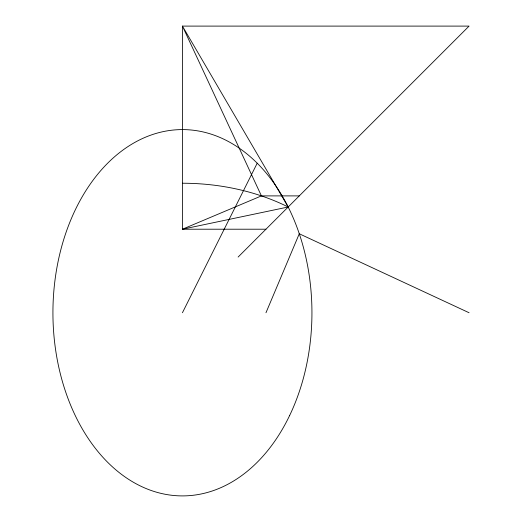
<?xml version="1.0" encoding="UTF-8"?>
<svg xmlns="http://www.w3.org/2000/svg" width="522" height="522" viewBox="0 0 522 522"><rect width="100%" height="100%" fill="white"/><g stroke="black" fill="none" stroke-linecap="round" stroke-linejoin="round"><path stroke-width="0.78" d="M265.972 312.743L299.282 233.765L469.076 312.743M182.432 312.743L257.209 163.197M238.123 257.052L469.076 26.1L182.432 26.1L182.432 229.21L265.972 229.21M261.418 195.894L182.432 229.21L288.177 206.999L182.432 26.1L261.418 195.894L299.282 195.894M182.432 183.235A183.157 129.508 0 0 1 288.177 206.999M289.684 415.408A183.157 129.508 -90 0 0 191.672 130.056A183.157 129.508 -90 0 0 65.942 392.772A183.157 129.508 -90 0 0 289.684 415.408"/></g></svg>
